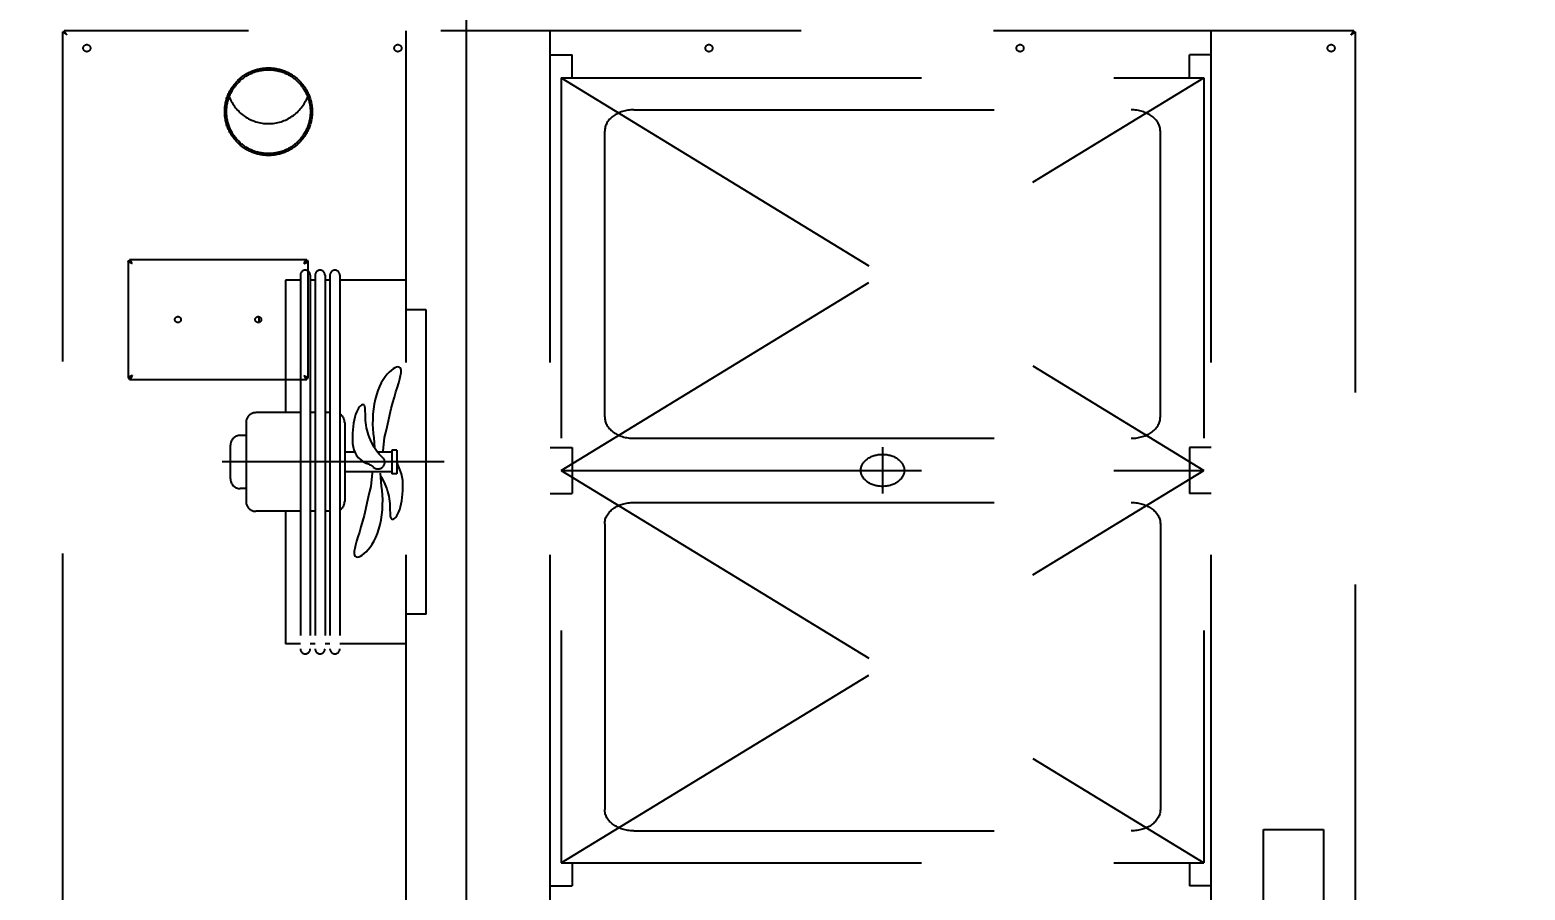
# Model space of a CAD drawing. Header units: millimetres. Extents: x 0 to 253659, y 0 to 59400.
# Drawn here: x 62586 to 63830, y 50987 to 51703 of the extents above; entities that cross this region are included whole.
import ezdxf

# ---------------------------------------------------------------- set-up
doc = ezdxf.new("R2010")
doc.units = ezdxf.units.MM
doc.header["$LTSCALE"] = 200
doc.header["$MEASUREMENT"] = 0
doc.linetypes.add('HID', pattern=[2.3, 1.5, -0.8])
for name, color, linetype in [('1', 1, 'CONTINUOUS'), ('A-벽', 7, 'CONTINUOUS'), ('주방기구(기존)', 8, 'HID')]:
    doc.layers.add(name, color=color, linetype=linetype)
doc.styles.get("Standard").update_dxf_attribs({"font": ''})
doc.styles.get('Standard').set_extended_font_data('Gulim')

msp = doc.modelspace()

# ---------------------------------------------------------------- linework, layer by layer
at = {"layer": '1'}
msp.add_line((62948.859, 53409.695), (62948.859, 39609.695), dxfattribs=at)
at = {"layer": '주방기구(기존)'}
for p, q in [((62614.186, 51701.081), (62613.188, 51701.081)), ((62613.188, 50966.789), (62613.188, 51701.081)), ((62614.186, 51702.079), (62614.186, 51701.081)), ((63687.689, 51702.079), (62614.186, 51702.079)), ((62899.023, 50965.791), (62899.023, 51702.079)), ((63018.855, 50965.791), (63018.855, 51702.079)), ((63568.855, 50965.791), (63568.855, 51702.079)), ((63687.689, 51702.079), (63687.689, 51701.081)), ((63687.689, 51701.081), (63688.687, 51701.081)), ((63688.687, 51701.081), (63688.687, 50966.789)), ((63018.855, 51682.079), (63036.973, 51682.079)), ((63036.973, 51662.942), (63036.973, 51682.079)), ((63550.737, 51662.942), (63550.737, 51682.079)), ((63568.855, 51682.079), (63550.737, 51682.079)), ((63027.914, 51336.123), (63562.816, 51662.942)), ((63027.914, 51662.942), (63562.816, 51336.123)), ((63027.914, 51662.942), (63562.816, 51662.942)), ((63027.914, 51662.942), (63027.914, 51009.303)), ((63562.816, 51662.942), (63562.816, 51009.303)), ((63088.307, 51636.228), (63502.423, 51636.228)), ((63064.15, 51380.646), (63064.15, 51618.419)), ((63526.58, 51380.646), (63526.58, 51618.419)), ((62667.562, 51510.525), (62668.559, 51510.525)), ((62667.562, 51510.525), (62667.562, 51412.752)), ((62668.559, 51511.522), (62668.559, 51510.525)), ((62816.216, 51511.522), (62668.559, 51511.522)), ((62816.216, 51511.522), (62816.216, 51510.525)), ((62817.214, 51510.525), (62816.216, 51510.525)), ((62817.214, 51412.752), (62817.214, 51510.525)), ((62810.85, 51494.444), (62798.465, 51494.444)), ((62798.465, 51494.444), (62798.465, 51384.169)), ((62810.85, 51498.683), (62810.85, 51187.525)), ((62819.063, 51498.683), (62819.063, 51187.525)), ((62823.17, 51494.444), (62819.063, 51494.444)), ((62823.17, 51498.683), (62823.17, 51187.525)), ((62831.383, 51498.683), (62831.383, 51187.525)), ((62835.489, 51494.444), (62831.383, 51494.444)), ((62835.489, 51498.683), (62835.489, 51187.525)), ((62843.702, 51498.683), (62843.702, 51187.525)), ((62899.023, 51494.444), (62843.702, 51494.444)), ((62915.449, 51469.734), (62899.023, 51469.734)), ((62915.449, 51216.475), (62915.449, 51469.734)), ((62776.159, 51464.093), (62776.159, 51459.183)), ((62886.471, 51419.38), (62884.807, 51417.877)), ((62888.064, 51420.585), (62886.471, 51419.38)), ((62889.554, 51421.486), (62888.064, 51420.585)), ((62890.909, 51422.065), (62889.554, 51421.486)), ((62892.102, 51422.296), (62890.909, 51422.065)), ((62893.103, 51422.156), (62892.102, 51422.296)), ((62893.885, 51421.62), (62893.103, 51422.156)), ((62894.419, 51420.664), (62893.885, 51421.62)), ((62894.675, 51419.264), (62894.419, 51420.664)), ((62894.627, 51417.396), (62894.675, 51419.264)), ((62667.562, 51412.752), (62668.559, 51412.752)), ((62668.559, 51411.754), (62668.559, 51412.752)), ((62668.559, 51411.754), (62816.216, 51411.754)), ((62816.216, 51411.754), (62816.216, 51412.752)), ((62817.214, 51412.752), (62816.216, 51412.752)), ((62876.662, 51405.875), (62875.315, 51402.578)), ((62878.151, 51408.873), (62876.662, 51405.875)), ((62879.744, 51411.573), (62878.151, 51408.873)), ((62881.408, 51413.973), (62879.744, 51411.573)), ((62883.107, 51416.074), (62881.408, 51413.973)), ((62884.807, 51417.877), (62883.107, 51416.074)), ((62891.65, 51405.376), (62892.718, 51409.001)), ((62892.718, 51409.001), (62893.604, 51412.236)), ((62893.604, 51412.236), (62894.257, 51415.045)), ((62894.257, 51415.045), (62894.627, 51417.396)), ((62873.141, 51395.167), (62872.329, 51391.164)), ((62874.138, 51398.992), (62873.141, 51395.167)), ((62875.315, 51402.578), (62874.138, 51398.992)), ((62887.857, 51392.487), (62889.169, 51397.085)), ((62889.169, 51397.085), (62890.45, 51401.392)), ((62890.45, 51401.392), (62891.65, 51405.376)), ((62810.85, 51384.169), (62773.827, 51384.169)), ((62823.17, 51384.169), (62819.063, 51384.169)), ((62835.489, 51384.169), (62831.383, 51384.169)), ((62856.881, 51382.568), (62856.247, 51380.342)), ((62857.579, 51384.573), (62856.881, 51382.568)), ((62858.334, 51386.325), (62857.579, 51384.573)), ((62859.137, 51387.798), (62858.334, 51386.325)), ((62859.967, 51388.984), (62859.137, 51387.798)), ((62860.799, 51389.882), (62859.967, 51388.984)), ((62861.609, 51390.491), (62860.799, 51389.882)), ((62862.372, 51390.809), (62861.609, 51390.491)), ((62863.063, 51390.833), (62862.372, 51390.809)), ((62863.659, 51390.564), (62863.063, 51390.833)), ((62864.135, 51389.998), (62863.659, 51390.564)), ((62864.476, 51389.141), (62864.135, 51389.998)), ((62864.7, 51388.021), (62864.476, 51389.141)), ((62864.836, 51386.672), (62864.7, 51388.021)), ((62864.912, 51385.13), (62864.836, 51386.672)), ((62864.956, 51383.428), (62864.912, 51385.13)), ((62864.996, 51381.601), (62864.956, 51383.428)), ((62865.061, 51379.684), (62864.996, 51381.601)), ((62871.276, 51382.86), (62871.043, 51378.68)), ((62871.705, 51387.041), (62871.276, 51382.86)), ((62872.329, 51391.164), (62871.705, 51387.041)), ((62884.159, 51377.47), (62885.332, 51382.578)), ((62885.332, 51382.578), (62886.564, 51387.633)), ((62886.564, 51387.633), (62887.857, 51392.487)), ((62765.614, 51375.956), (62765.614, 51310.253)), ((62847.743, 51375.956), (62847.743, 51310.253)), ((62854.475, 51369.864), (62854.255, 51367.01)), ((62854.79, 51372.655), (62854.475, 51369.864)), ((62855.195, 51375.353), (62854.79, 51372.655)), ((62855.683, 51377.926), (62855.195, 51375.353)), ((62856.247, 51380.342), (62855.683, 51377.926)), ((62865.178, 51377.711), (62865.061, 51379.684)), ((62865.372, 51375.712), (62865.178, 51377.711)), ((62865.648, 51373.697), (62865.372, 51375.712)), ((62866.01, 51371.671), (62865.648, 51373.697)), ((62866.458, 51369.64), (62866.01, 51371.671)), ((62866.996, 51367.609), (62866.458, 51369.64)), ((62871.043, 51378.68), (62871.013, 51374.561)), ((62871.013, 51374.561), (62871.19, 51370.564)), ((62871.19, 51370.564), (62871.572, 51366.758)), ((62881.947, 51367.769), (62883.035, 51372.477)), ((62883.035, 51372.477), (62884.159, 51377.47)), ((62752.64, 51329.169), (62752.64, 51357.04)), ((62765.614, 51365.252), (62760.853, 51365.252)), ((62854.255, 51367.01), (62854.142, 51364.129)), ((62854.142, 51364.129), (62854.166, 51361.257)), ((62854.166, 51361.257), (62854.362, 51358.435)), ((62854.362, 51358.435), (62854.765, 51355.704)), ((62867.625, 51365.584), (62866.996, 51367.609)), ((62868.348, 51363.569), (62867.625, 51365.584)), ((62869.166, 51361.57), (62868.348, 51363.569)), ((62870.078, 51359.595), (62869.166, 51361.57)), ((62871.068, 51357.667), (62870.078, 51359.595)), ((62872.113, 51355.812), (62871.068, 51357.667)), ((62871.572, 51366.758), (62872.136, 51363.253)), ((62872.136, 51363.253), (62872.689, 51354.876)), ((62879.841, 51352.093), (62880.886, 51363.516)), ((62880.886, 51363.516), (62881.947, 51367.769)), ((63088.307, 51362.837), (63502.423, 51362.837)), ((62856.087, 51351.317), (62847.743, 51351.317)), ((62854.765, 51355.704), (62855.41, 51353.101)), ((62855.41, 51353.101), (62856.333, 51350.669)), ((62856.333, 51350.669), (62857.568, 51348.445)), ((62857.568, 51348.445), (62859.15, 51346.471)), ((62859.15, 51346.471), (62861.093, 51344.778)), ((62861.093, 51344.778), (62863.324, 51343.362)), ((62873.194, 51354.054), (62872.113, 51355.812)), ((62874.29, 51352.42), (62873.194, 51354.054)), ((62875.38, 51350.934), (62874.29, 51352.42)), ((62887.073, 51351.317), (62875.099, 51351.317)), ((62876.444, 51349.623), (62875.38, 51350.934)), ((62877.46, 51348.512), (62876.444, 51349.623)), ((62878.411, 51347.614), (62877.46, 51348.512)), ((62879.286, 51346.901), (62878.411, 51347.614)), ((62880.078, 51346.332), (62879.286, 51346.901)), ((62879.556, 51351.317), (62879.841, 51352.093)), ((62891.18, 51352.96), (62887.073, 51352.96)), ((62887.073, 51352.96), (62887.073, 51333.249)), ((62891.18, 51352.96), (62891.18, 51333.249)), ((63018.855, 51355.26), (63036.973, 51355.26)), ((63036.973, 51355.26), (63036.973, 51316.986)), ((63295.365, 51355.537), (63295.365, 51316.981)), ((63568.855, 51355.26), (63550.737, 51355.26)), ((63550.737, 51355.26), (63550.737, 51316.986)), ((62930.501, 51343.104), (62745.824, 51343.104)), ((62887.073, 51334.892), (62847.743, 51334.892)), ((62863.324, 51343.362), (62865.748, 51342.213)), ((62865.748, 51342.213), (62868.357, 51341.289)), ((62868.357, 51341.289), (62868.505, 51341.134)), ((62868.505, 51341.134), (62869.004, 51340.749)), ((62869.004, 51340.749), (62869.608, 51340.344)), ((62870.547, 51334.116), (62869.502, 51322.693)), ((62869.608, 51340.344), (62870.31, 51339.877)), ((62870.31, 51339.877), (62871.102, 51339.308)), ((62870.832, 51334.892), (62870.547, 51334.116)), ((62878.252, 51322.956), (62877.534, 51333.836)), ((62877.699, 51331.333), (62878.275, 51330.397)), ((62891.18, 51333.249), (62887.073, 51333.249)), ((62894.978, 51333.107), (62891.18, 51343.124)), ((62895.623, 51330.505), (62894.978, 51333.107)), ((63027.914, 51336.123), (63562.816, 51336.123)), ((63027.914, 51009.303), (63562.816, 51336.123)), ((63027.914, 51336.123), (63562.816, 51009.303)), ((62765.614, 51320.956), (62760.853, 51320.956)), ((62869.502, 51322.693), (62868.441, 51318.439)), ((62878.817, 51319.451), (62878.252, 51322.956)), ((62878.275, 51330.397), (62879.321, 51328.541)), ((62879.198, 51315.645), (62878.817, 51319.451)), ((62879.321, 51328.541), (62880.31, 51326.614)), ((62880.31, 51326.614), (62881.222, 51324.639)), ((62881.222, 51324.639), (62882.04, 51322.64)), ((62882.04, 51322.64), (62882.763, 51320.625)), ((62882.763, 51320.625), (62883.392, 51318.6)), ((62896.026, 51327.773), (62895.623, 51330.505)), ((62895.913, 51316.345), (62896.133, 51319.198)), ((62896.222, 51324.952), (62896.026, 51327.773)), ((62896.133, 51319.198), (62896.246, 51322.08)), ((62896.246, 51322.08), (62896.222, 51324.952)), ((62866.229, 51308.739), (62865.056, 51303.631)), ((62867.354, 51313.732), (62866.229, 51308.739)), ((62868.441, 51318.439), (62867.354, 51313.732)), ((62879.113, 51303.349), (62879.345, 51307.529)), ((62879.375, 51311.648), (62879.198, 51315.645)), ((62879.345, 51307.529), (62879.375, 51311.648)), ((62883.392, 51318.6), (62883.93, 51316.569)), ((62883.93, 51316.569), (62884.379, 51314.538)), ((62884.379, 51314.538), (62884.74, 51312.512)), ((62884.74, 51312.512), (62885.017, 51310.497)), ((62885.017, 51310.497), (62885.21, 51308.498)), ((62885.21, 51308.498), (62885.328, 51306.525)), ((62885.328, 51306.525), (62885.392, 51304.608)), ((62894.142, 51305.867), (62894.706, 51308.283)), ((62894.706, 51308.283), (62895.193, 51310.855)), ((62895.193, 51310.855), (62895.598, 51313.554)), ((62895.598, 51313.554), (62895.913, 51316.345)), ((63018.855, 51316.986), (63036.973, 51316.986)), ((63088.307, 51309.409), (63502.423, 51309.409)), ((63568.855, 51316.986), (63550.737, 51316.986)), ((62810.85, 51302.04), (62773.827, 51302.04)), ((62798.465, 51302.04), (62798.465, 51191.764)), ((62823.17, 51302.04), (62819.063, 51302.04)), ((62835.489, 51302.04), (62831.383, 51302.04)), ((62863.824, 51298.576), (62862.532, 51293.722)), ((62865.056, 51303.631), (62863.824, 51298.576)), ((62877.247, 51291.042), (62878.06, 51295.045)), ((62878.06, 51295.045), (62878.683, 51299.168)), ((62878.683, 51299.168), (62879.113, 51303.349)), ((62885.392, 51304.608), (62885.433, 51302.781)), ((62885.433, 51302.781), (62885.477, 51301.079)), ((62885.477, 51301.079), (62885.553, 51299.537)), ((62885.553, 51299.537), (62885.689, 51298.188)), ((62885.689, 51298.188), (62885.913, 51297.068)), ((62885.913, 51297.068), (62886.253, 51296.211)), ((62886.253, 51296.211), (62886.729, 51295.645)), ((62886.729, 51295.645), (62887.325, 51295.376)), ((62887.325, 51295.376), (62888.017, 51295.4)), ((62888.017, 51295.4), (62888.78, 51295.718)), ((62888.78, 51295.718), (62889.589, 51296.326)), ((62889.589, 51296.326), (62890.421, 51297.225)), ((62890.421, 51297.225), (62891.251, 51298.411)), ((62891.251, 51298.411), (62892.054, 51299.883)), ((62892.054, 51299.883), (62892.809, 51301.636)), ((62892.809, 51301.636), (62893.507, 51303.641)), ((62893.507, 51303.641), (62894.142, 51305.867)), ((62859.938, 51284.817), (62858.738, 51280.833)), ((62861.22, 51289.124), (62859.938, 51284.817)), ((62862.532, 51293.722), (62861.22, 51289.124)), ((62873.726, 51280.334), (62875.074, 51283.631)), ((62875.074, 51283.631), (62876.251, 51287.217)), ((62876.251, 51287.217), (62877.247, 51291.042)), ((63064.15, 51291.599), (63064.15, 51053.827)), ((63526.58, 51291.599), (63526.58, 51053.827)), ((62856.131, 51271.164), (62855.762, 51268.813)), ((62856.784, 51273.973), (62856.131, 51271.164)), ((62857.67, 51277.207), (62856.784, 51273.973)), ((62858.738, 51280.833), (62857.67, 51277.207)), ((62865.582, 51268.332), (62867.281, 51270.135)), ((62867.281, 51270.135), (62868.98, 51272.236)), ((62868.98, 51272.236), (62870.644, 51274.636)), ((62870.644, 51274.636), (62872.238, 51277.336)), ((62872.238, 51277.336), (62873.726, 51280.334)), ((62855.762, 51268.813), (62855.713, 51266.945)), ((62855.713, 51266.945), (62855.97, 51265.545)), ((62855.97, 51265.545), (62856.503, 51264.589)), ((62856.503, 51264.589), (62857.285, 51264.053)), ((62857.285, 51264.053), (62858.287, 51263.913)), ((62858.287, 51263.913), (62859.479, 51264.144)), ((62859.479, 51264.144), (62860.835, 51264.723)), ((62860.835, 51264.723), (62862.324, 51265.624)), ((62862.324, 51265.624), (62863.918, 51266.829)), ((62863.918, 51266.829), (62865.582, 51268.332)), ((62915.449, 51216.475), (62899.023, 51216.475)), ((62810.85, 51191.764), (62798.465, 51191.764)), ((62823.17, 51191.764), (62819.063, 51191.764)), ((62835.489, 51191.764), (62831.383, 51191.764)), ((62899.023, 51191.764), (62843.702, 51191.764)), ((63088.307, 51036.017), (63502.423, 51036.017)), ((63612.364, 51037.125), (63662.248, 51037.125)), ((63612.364, 50949.33), (63612.364, 51037.125)), ((63662.248, 51037.125), (63662.248, 50963.845)), ((63027.914, 51009.303), (63562.816, 51009.303)), ((63036.973, 51009.303), (63036.973, 50990.166)), ((63550.737, 51009.303), (63550.737, 50990.166)), ((63018.855, 50990.166), (63036.973, 50990.166)), ((63568.855, 50990.166), (63550.737, 50990.166))]:
    msp.add_line(p, q, dxfattribs=at)
for centre, radius in [((62633.142, 51687.613), 2.993), ((62892.04, 51687.613), 2.993), ((63150.938, 51687.613), 2.993), ((63409.835, 51687.613), 2.993), ((63668.733, 51687.613), 2.993), ((62784.29, 51634.736), 36.415), ((62784.29, 51634.736), 34.919), ((62708.965, 51461.638), 2.494), ((62775.81, 51461.638), 2.494)]:
    msp.add_circle(centre, radius, dxfattribs=at)
for centre, radius, start, end in [((62784.29, 51659.678), 34.919, 200.93969, 339.06031), ((62814.957, 51498.683), 4.106, 0, 180), ((62827.276, 51498.683), 4.106, 0, 180), ((62839.595, 51498.683), 4.106, 0, 180), ((62773.827, 51375.956), 8.213, 90, 180), ((62839.53, 51375.956), 8.213, 0, 59.471221), ((62760.853, 51357.04), 8.213, 90, 180), ((62875.408, 51343.053), 5.706, 221.018128, 35.072417), ((62760.853, 51329.169), 8.213, 180, 270), ((62773.827, 51310.253), 8.213, 180, 270), ((62839.53, 51310.253), 8.213, 300.528779, 0), ((62814.957, 51187.525), 4.106, 180, 0), ((62827.276, 51187.525), 4.106, 180, 0), ((62839.595, 51187.525), 4.106, 180, 0)]:
    msp.add_arc(centre, radius, start, end, dxfattribs=at)
for centre, major_axis, start_param, end_param in [((63088.307, 51618.419), (24.157, 0), 1.57079633, 3.14159265), ((63502.423, 51618.419), (-24.157, 0), 3.14159265, 4.71238898), ((63088.307, 51380.646), (24.157, 0), 3.14159265, 4.71238898), ((63502.423, 51380.646), (-24.157, 0), 1.57079633, 3.14159265)]:
    msp.add_ellipse(centre, major_axis=major_axis, ratio=0.73722713, start_param=start_param, end_param=end_param, dxfattribs=at)
msp.add_ellipse((63295.365, 51336.123), major_axis=(18.118, 0), ratio=0.73722713, dxfattribs=at)
at = {"layer": '주방기구(기존)', "extrusion": (0, 0, -1)}
for centre, major_axis, start_param, end_param in [((63088.307, 51291.599), (24.157, 0), 3.14159265, 4.71238898), ((63502.423, 51291.599), (-24.157, 0), 1.57079633, 3.14159265), ((63088.307, 51053.827), (24.157, 0), 1.57079633, 3.14159265), ((63502.423, 51053.827), (-24.157, 0), 3.14159265, 4.71238898)]:
    msp.add_ellipse(centre, major_axis=major_axis, ratio=0.73722713, start_param=start_param, end_param=end_param, dxfattribs=at)
at = {"layer": '주방기구(기존)'}
for points in [[(62616.48, 51698.787), (62616.034, 51699.098), (62615.574, 51699.419), (62615.129, 51699.729), (62614.724, 51700.011), (62614.373, 51700.255), (62614.076, 51700.463), (62613.828, 51700.635), (62613.624, 51700.777), (62613.462, 51700.891), (62613.339, 51700.976), (62613.255, 51701.035), (62613.188, 51701.081)], [(62616.48, 51698.787), (62616.169, 51699.234), (62615.849, 51699.693), (62615.538, 51700.138), (62615.256, 51700.543), (62615.012, 51700.894), (62614.805, 51701.191), (62614.632, 51701.439), (62614.49, 51701.643), (62614.376, 51701.806), (62614.291, 51701.928), (62614.232, 51702.012), (62614.186, 51702.079)], [(62616.48, 51698.787), (62616.169, 51699.098), (62615.849, 51699.419), (62615.538, 51699.729), (62615.256, 51700.011), (62615.012, 51700.255), (62614.805, 51700.463), (62614.632, 51700.635), (62614.49, 51700.777), (62614.376, 51700.891), (62614.291, 51700.976), (62614.186, 51701.081)], [(63685.395, 51698.787), (63685.706, 51699.234), (63686.026, 51699.693), (63686.337, 51700.138), (63686.619, 51700.543), (63686.863, 51700.894), (63687.07, 51701.191), (63687.243, 51701.439), (63687.385, 51701.643), (63687.499, 51701.806), (63687.584, 51701.928), (63687.643, 51702.012), (63687.689, 51702.079)], [(63685.395, 51698.787), (63685.706, 51699.098), (63686.026, 51699.419), (63686.337, 51699.729), (63686.619, 51700.011), (63686.863, 51700.255), (63687.07, 51700.463), (63687.243, 51700.635), (63687.385, 51700.777), (63687.499, 51700.891), (63687.584, 51700.976), (63687.689, 51701.081)], [(63685.395, 51698.787), (63685.842, 51699.098), (63686.301, 51699.419), (63686.746, 51699.729), (63687.151, 51700.011), (63687.502, 51700.255), (63687.799, 51700.463), (63688.047, 51700.635), (63688.251, 51700.777), (63688.414, 51700.891), (63688.536, 51700.976), (63688.62, 51701.035), (63688.687, 51701.081)], [(62670.854, 51508.23), (62670.121, 51508.558), (62669.426, 51508.885), (62668.801, 51509.213), (62668.28, 51509.541), (62667.888, 51509.869), (62667.644, 51510.197), (62667.562, 51510.525)], [(62670.854, 51508.23), (62670.526, 51508.962), (62670.198, 51509.658), (62669.871, 51510.283), (62669.543, 51510.804), (62669.215, 51511.196), (62668.887, 51511.44), (62668.559, 51511.522)], [(62670.854, 51508.23), (62670.526, 51508.74), (62670.198, 51509.225), (62669.871, 51509.661), (62669.543, 51510.024), (62669.215, 51510.297), (62668.887, 51510.467), (62668.559, 51510.525)], [(62670.854, 51508.23), (62670.343, 51508.558), (62669.858, 51508.885), (62669.423, 51509.213), (62669.06, 51509.541), (62668.787, 51509.869), (62668.617, 51510.197), (62668.559, 51510.525)], [(62813.921, 51508.23), (62814.249, 51508.962), (62814.577, 51509.658), (62814.905, 51510.283), (62815.233, 51510.804), (62815.56, 51511.196), (62815.888, 51511.44), (62816.216, 51511.522)], [(62813.921, 51508.23), (62814.249, 51508.74), (62814.577, 51509.225), (62814.905, 51509.661), (62815.233, 51510.024), (62815.56, 51510.297), (62815.888, 51510.467), (62816.216, 51510.525)], [(62813.921, 51508.23), (62814.432, 51508.558), (62814.917, 51508.885), (62815.352, 51509.213), (62815.715, 51509.541), (62815.989, 51509.869), (62816.158, 51510.197), (62816.216, 51510.525)], [(62813.921, 51508.23), (62814.654, 51508.558), (62815.35, 51508.885), (62815.974, 51509.213), (62816.495, 51509.541), (62816.888, 51509.869), (62817.131, 51510.197), (62817.214, 51510.525)], [(62670.854, 51415.047), (62670.121, 51414.719), (62669.426, 51414.391), (62668.801, 51414.063), (62668.28, 51413.735), (62667.888, 51413.408), (62667.644, 51413.08), (62667.562, 51412.752)], [(62670.854, 51415.047), (62670.343, 51414.719), (62669.858, 51414.391), (62669.423, 51414.063), (62669.06, 51413.735), (62668.787, 51413.408), (62668.617, 51413.08), (62668.559, 51412.752)], [(62670.854, 51415.047), (62670.526, 51414.536), (62670.198, 51414.051), (62669.871, 51413.616), (62669.543, 51413.253), (62669.215, 51412.979), (62668.887, 51412.809), (62668.559, 51412.752)], [(62670.854, 51415.047), (62670.526, 51414.314), (62670.198, 51413.618), (62669.871, 51412.994), (62669.543, 51412.473), (62669.215, 51412.08), (62668.887, 51411.837), (62668.559, 51411.754)], [(62813.921, 51415.047), (62814.249, 51414.536), (62814.577, 51414.051), (62814.905, 51413.616), (62815.233, 51413.253), (62815.56, 51412.979), (62815.888, 51412.809), (62816.216, 51412.752)], [(62813.921, 51415.047), (62814.432, 51414.719), (62814.917, 51414.391), (62815.352, 51414.063), (62815.715, 51413.735), (62815.989, 51413.408), (62816.158, 51413.08), (62816.216, 51412.752)], [(62813.921, 51415.047), (62814.249, 51414.314), (62814.577, 51413.618), (62814.905, 51412.994), (62815.233, 51412.473), (62815.56, 51412.08), (62815.888, 51411.837), (62816.216, 51411.754)], [(62813.921, 51415.047), (62814.654, 51414.719), (62815.35, 51414.391), (62815.974, 51414.063), (62816.495, 51413.735), (62816.888, 51413.408), (62817.131, 51413.08), (62817.214, 51412.752)]]:
    msp.add_spline(points, degree=3, dxfattribs=at)

# ---------------------------------------------------------------- texts
at = {"layer": 'A-벽', "insert": (56860.275, 56025.894), "char_height": 20000, "attachment_point": 1}
msp.add_mtext_dynamic_manual_height_columns('2', width=367.11901, gutter_width=12.5, heights=[0], dxfattribs=at)

doc.saveas('drawing.dxf')
